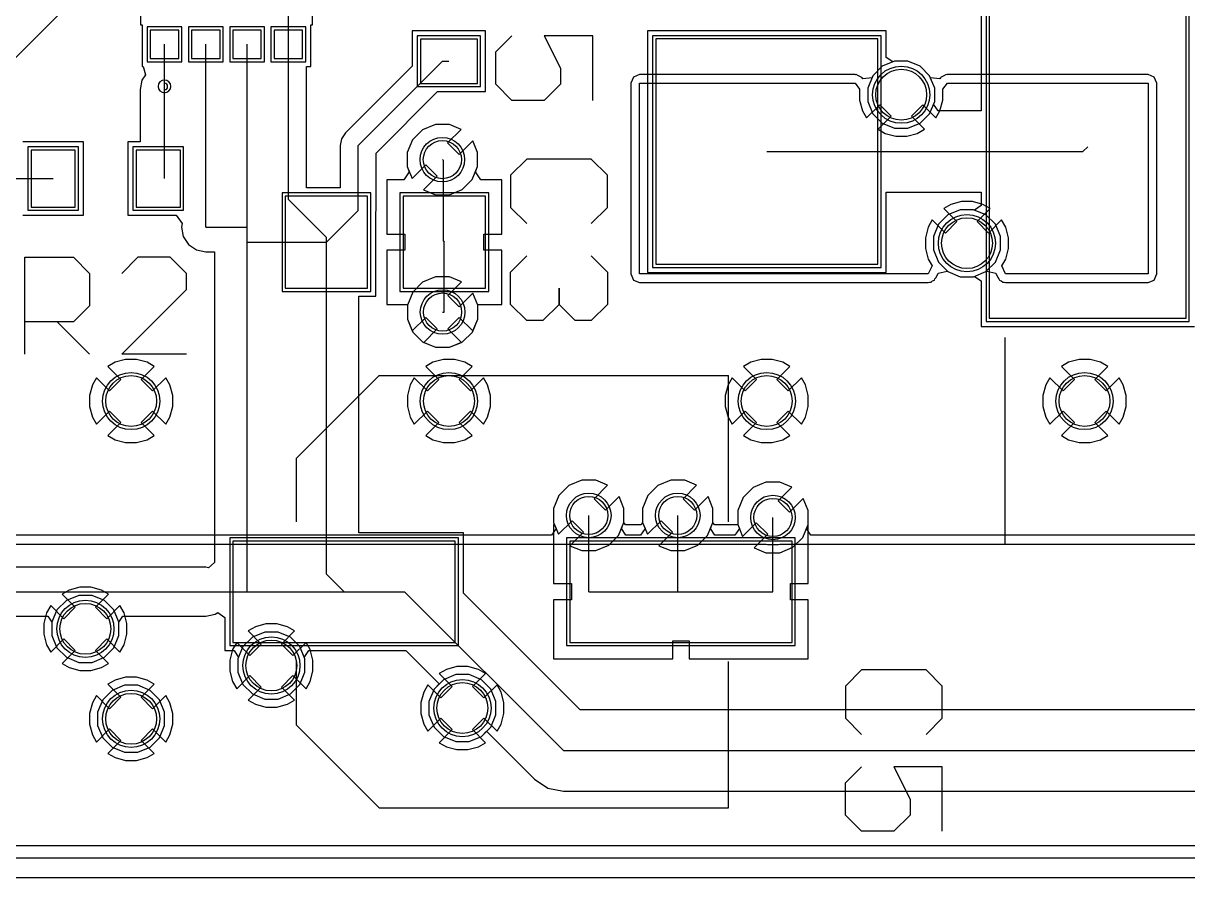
# Model space of a CAD drawing. Extents: x 3 to 4.97, y 3.05 to 4.15.
# Drawn here: x 3.477 to 4.198, y 3.051 to 3.58 of the extents above; entities that cross this region are included whole.
import ezdxf

# ---------------------------------------------------------------- set-up
doc = ezdxf.new("R2010")
doc.units = 0
doc.layers.get('0').update_dxf_attribs({"linetype": 'CONTINUOUS'})
for name, color, linetype in [('pcb1_copper_signal_1', 1, 'CONTINUOUS'), ('pcb1_copper_signal_2', 1, 'CONTINUOUS'), ('pcb1_copper_signal_bot', 5, 'CONTINUOUS'), ('pcb1_copper_signal_top', 1, 'CONTINUOUS'), ('pcb1_legend_top', 2, 'CONTINUOUS'), ('pcb1_paste_top', 8, 'CONTINUOUS'), ('pcb1_profile', 1, 'CONTINUOUS'), ('pcb1_soldermask_bot', 6, 'CONTINUOUS'), ('pcb1_soldermask_top', 1, 'CONTINUOUS')]:
    doc.layers.add(name, color=color, linetype=linetype)

# ---------------------------------------------------------------- blocks, each defined once
blk = doc.blocks.new('D14')
blk.add_lwpolyline([(0.0177, 0.0137), (-0.0177, 0.0137), (-0.0177, -0.0137), (0.0177, -0.0137)], close=True)
blk = doc.blocks.new('D16')
blk.add_lwpolyline([(0.0137, 0.0177), (-0.0137, 0.0177), (-0.0137, -0.0177), (0.0137, -0.0177)], close=True)
blk = doc.blocks.new('D18')
blk.add_lwpolyline([(0.0688, 0.0698), (-0.0688, 0.0698), (-0.0688, -0.0698), (0.0688, -0.0698)], close=True)
blk = doc.blocks.new('D19')
blk.add_lwpolyline([(0.0255, 0.0285), (-0.0255, 0.0285), (-0.0255, -0.0285), (0.0255, -0.0285)], close=True)
blk = doc.blocks.new('D20')
blk.add_lwpolyline([(0.0088, 0.0088), (-0.0088, 0.0088), (-0.0088, -0.0088), (0.0088, -0.0088)], close=True)
blk = doc.blocks.new('D25')
blk.add_lwpolyline([(0.0688, 0.0314), (-0.0688, 0.0314), (-0.0688, -0.0314), (0.0688, -0.0314)], close=True)
blk = doc.blocks.new('D26')
blk.add_lwpolyline([(0.061, 0.1062), (-0.061, 0.1062), (-0.061, -0.1062), (0.061, -0.1062)], close=True)
blk = doc.blocks.new('D27')
blk.add_lwpolyline([(0.0196, 0.0157), (-0.0196, 0.0157), (-0.0196, -0.0157), (0.0196, -0.0157)], close=True)
blk = doc.blocks.new('D29')
blk.add_lwpolyline([(0.0157, 0.0196), (-0.0157, 0.0196), (-0.0157, -0.0196), (0.0157, -0.0196)], close=True)
blk = doc.blocks.new('D31')
blk.add_lwpolyline([(0.0708, 0.0718), (-0.0708, 0.0718), (-0.0708, -0.0718), (0.0708, -0.0718)], close=True)
blk = doc.blocks.new('D32')
blk.add_lwpolyline([(0.0275, 0.0305), (-0.0275, 0.0305), (-0.0275, -0.0305), (0.0275, -0.0305)], close=True)
blk = doc.blocks.new('D33')
blk.add_lwpolyline([(0.0108, 0.0108), (-0.0108, 0.0108), (-0.0108, -0.0108), (0.0108, -0.0108)], close=True)
blk = doc.blocks.new('D38')
blk.add_lwpolyline([(0.0708, 0.0334), (-0.0708, 0.0334), (-0.0708, -0.0334), (0.0708, -0.0334)], close=True)
blk = doc.blocks.new('D39')
blk.add_lwpolyline([(0.0629, 0.1082), (-0.0629, 0.1082), (-0.0629, -0.1082), (0.0629, -0.1082)], close=True)
blk = doc.blocks.new('D44')
blk.add_circle((0, 0), 0.01378)
blk = doc.blocks.new('D45')
blk.add_circle((0, 0), 0.01772)
blk = doc.blocks.new('D54')
blk.add_circle((0, 0), 0.01181)
blk = doc.blocks.new('D55')
blk.add_circle((0, 0), 0.01575)

msp = doc.modelspace()

# ---------------------------------------------------------------- linework, layer by layer
at = {"layer": 'pcb1_copper_signal_1', "color": 1}
for points in [[(4.958587, 3.063224), (3.014169, 3.063224), (3.014169, 4.1415), (4.958587, 4.1415), (4.958587, 3.063224)], [(4.024433, 3.556965), (4.016181, 3.556965), (4.008555, 3.553803), (4.002717, 3.547969), (3.999559, 3.540343), (3.999559, 3.532091), (4.002717, 3.524465), (4.008555, 3.518626), (4.016181, 3.515469), (4.024433, 3.515469), (4.032059, 3.518626), (4.037898, 3.524465), (4.041055, 3.532091), (4.041055, 3.540343), (4.037898, 3.547969), (4.032059, 3.553803), (4.024433, 3.556965)], [(3.740441, 3.517807), (3.731764, 3.517807), (3.723748, 3.514484), (3.71761, 3.50835), (3.714291, 3.500335), (3.714291, 3.491657), (3.717335, 3.484303), (3.72576, 3.492724), (3.732831, 3.485654), (3.724409, 3.477228), (3.731764, 3.474185), (3.740441, 3.474185), (3.748457, 3.477504), (3.754591, 3.483642), (3.757913, 3.491657), (3.757913, 3.500335), (3.754866, 3.507689), (3.746445, 3.499268), (3.73937, 3.506339), (3.747795, 3.51476), (3.740441, 3.517807)], [(4.065134, 3.464984), (4.056878, 3.464984), (4.049252, 3.461827), (4.043417, 3.455988), (4.04026, 3.448362), (4.04026, 3.44011), (4.043417, 3.432484), (4.049252, 3.426646), (4.056878, 3.423488), (4.065134, 3.423488), (4.07276, 3.426646), (4.078594, 3.432484), (4.081756, 3.44011), (4.081756, 3.448362), (4.078594, 3.455988), (4.07276, 3.461827), (4.065134, 3.464984)], [(3.740559, 3.423386), (3.731882, 3.423386), (3.723866, 3.420067), (3.717728, 3.413929), (3.714409, 3.405913), (3.714409, 3.397236), (3.717457, 3.389882), (3.725878, 3.398303), (3.732949, 3.391232), (3.724528, 3.382811), (3.731882, 3.379764), (3.740559, 3.379764), (3.748575, 3.383083), (3.754713, 3.38922), (3.758031, 3.397236), (3.758031, 3.405913), (3.754984, 3.413268), (3.746563, 3.404846), (3.739492, 3.411917), (3.747913, 3.420339), (3.740559, 3.423386)], [(3.546697, 3.372205), (3.539917, 3.372205), (3.53337, 3.370449), (3.528941, 3.367894), (3.537043, 3.359791), (3.529972, 3.35272), (3.52187, 3.360823), (3.519315, 3.356394), (3.517559, 3.349846), (3.517559, 3.343067), (3.519315, 3.33652), (3.52187, 3.332091), (3.529972, 3.340193), (3.537043, 3.333122), (3.528941, 3.32502), (3.53337, 3.322465), (3.539917, 3.320709), (3.546697, 3.320709), (3.553244, 3.322465), (3.557673, 3.32502), (3.549571, 3.333122), (3.556642, 3.340193), (3.564744, 3.332091), (3.567299, 3.33652), (3.569055, 3.343067), (3.569055, 3.349846), (3.567299, 3.356394), (3.564744, 3.360823), (3.556642, 3.35272), (3.549571, 3.359791), (3.557673, 3.367894), (3.553244, 3.370449), (3.546697, 3.372205)], [(3.743547, 3.372205), (3.736768, 3.372205), (3.73022, 3.370449), (3.725791, 3.367894), (3.733894, 3.359791), (3.726823, 3.35272), (3.71872, 3.360823), (3.716165, 3.356394), (3.714409, 3.349846), (3.714409, 3.343067), (3.716165, 3.33652), (3.71872, 3.332091), (3.726823, 3.340193), (3.733894, 3.333122), (3.725791, 3.32502), (3.73022, 3.322465), (3.736768, 3.320709), (3.743547, 3.320709), (3.750094, 3.322465), (3.754524, 3.32502), (3.746421, 3.333122), (3.753492, 3.340193), (3.761594, 3.332091), (3.76415, 3.33652), (3.765906, 3.343067), (3.765906, 3.349846), (3.76415, 3.356394), (3.761594, 3.360823), (3.753492, 3.35272), (3.746421, 3.359791), (3.754524, 3.367894), (3.750094, 3.370449), (3.743547, 3.372205)], [(3.940398, 3.372205), (3.933618, 3.372205), (3.927071, 3.370449), (3.922642, 3.367894), (3.930744, 3.359791), (3.923673, 3.35272), (3.915571, 3.360823), (3.913016, 3.356394), (3.91126, 3.349846), (3.91126, 3.343067), (3.913016, 3.33652), (3.915571, 3.332091), (3.923673, 3.340193), (3.930744, 3.333122), (3.922642, 3.32502), (3.927071, 3.322465), (3.933618, 3.320709), (3.940398, 3.320709), (3.946945, 3.322465), (3.951374, 3.32502), (3.943272, 3.333122), (3.950343, 3.340193), (3.958445, 3.332091), (3.961, 3.33652), (3.962756, 3.343067), (3.962756, 3.349846), (3.961, 3.356394), (3.958445, 3.360823), (3.950343, 3.35272), (3.943272, 3.359791), (3.951374, 3.367894), (3.946945, 3.370449), (3.940398, 3.372205)], [(4.137248, 3.372205), (4.130469, 3.372205), (4.123921, 3.370449), (4.119492, 3.367894), (4.127594, 3.359791), (4.120524, 3.35272), (4.112421, 3.360823), (4.109866, 3.356394), (4.10811, 3.349846), (4.10811, 3.343067), (4.109866, 3.33652), (4.112421, 3.332091), (4.120524, 3.340193), (4.127594, 3.333122), (4.119492, 3.32502), (4.123921, 3.322465), (4.130469, 3.320709), (4.137248, 3.320709), (4.143795, 3.322465), (4.148224, 3.32502), (4.140122, 3.333122), (4.147193, 3.340193), (4.155295, 3.332091), (4.15785, 3.33652), (4.159606, 3.343067), (4.159606, 3.349846), (4.15785, 3.356394), (4.155295, 3.360823), (4.147193, 3.35272), (4.140122, 3.359791), (4.148224, 3.367894), (4.143795, 3.370449), (4.137248, 3.372205)], [(3.83111, 3.297402), (3.822433, 3.297402), (3.814417, 3.294083), (3.80828, 3.287945), (3.804961, 3.279929), (3.804961, 3.271252), (3.808008, 3.263898), (3.816429, 3.272319), (3.8235, 3.265248), (3.815079, 3.256827), (3.822433, 3.25378), (3.83111, 3.25378), (3.839126, 3.257098), (3.845264, 3.263236), (3.848583, 3.271252), (3.848583, 3.279929), (3.845535, 3.287283), (3.837114, 3.278862), (3.830043, 3.285933), (3.838465, 3.294354), (3.83111, 3.297402)], [(3.886228, 3.297402), (3.877551, 3.297402), (3.869535, 3.294083), (3.863398, 3.287945), (3.860079, 3.279929), (3.860079, 3.271252), (3.863126, 3.263898), (3.871547, 3.272319), (3.878618, 3.265248), (3.870197, 3.256827), (3.877551, 3.25378), (3.886228, 3.25378), (3.894244, 3.257098), (3.900382, 3.263236), (3.903701, 3.271252), (3.903701, 3.279929), (3.900654, 3.287283), (3.892232, 3.278862), (3.885161, 3.285933), (3.893583, 3.294354), (3.886228, 3.297402)], [(3.945193, 3.29615), (3.936516, 3.29615), (3.9285, 3.292827), (3.922366, 3.286693), (3.919043, 3.278677), (3.919043, 3.27), (3.922091, 3.262646), (3.930512, 3.271067), (3.937583, 3.263996), (3.929161, 3.255575), (3.936516, 3.252528), (3.945193, 3.252528), (3.953209, 3.255846), (3.959346, 3.261984), (3.962665, 3.27), (3.962665, 3.278677), (3.959618, 3.286031), (3.951197, 3.27761), (3.944126, 3.284681), (3.952547, 3.293102), (3.945193, 3.29615)], [(3.519106, 3.226087), (3.51085, 3.226087), (3.503224, 3.222929), (3.49739, 3.217091), (3.494228, 3.209469), (3.494228, 3.201213), (3.49739, 3.193587), (3.503224, 3.187752), (3.51085, 3.184591), (3.519106, 3.184591), (3.526732, 3.187752), (3.532567, 3.193587), (3.535724, 3.201213), (3.535724, 3.209469), (3.532567, 3.217091), (3.526732, 3.222929), (3.519106, 3.226087)], [(3.634319, 3.203354), (3.626067, 3.203354), (3.618441, 3.200197), (3.612602, 3.194358), (3.609445, 3.186732), (3.609445, 3.17848), (3.612602, 3.170854), (3.618441, 3.165016), (3.626067, 3.161858), (3.634319, 3.161858), (3.641945, 3.165016), (3.64778, 3.170854), (3.650941, 3.17848), (3.650941, 3.186732), (3.64778, 3.194358), (3.641945, 3.200197), (3.634319, 3.203354)], [(3.546697, 3.175354), (3.539917, 3.175354), (3.53337, 3.173598), (3.528941, 3.171043), (3.537043, 3.162941), (3.529972, 3.15587), (3.52187, 3.163972), (3.519315, 3.159543), (3.517559, 3.152996), (3.517559, 3.146217), (3.519315, 3.139669), (3.52187, 3.13524), (3.529972, 3.143343), (3.537043, 3.136272), (3.528941, 3.128169), (3.53337, 3.125614), (3.539917, 3.123858), (3.546697, 3.123858), (3.553244, 3.125614), (3.557673, 3.128169), (3.549571, 3.136272), (3.556642, 3.143343), (3.564744, 3.13524), (3.567299, 3.139669), (3.569055, 3.146217), (3.569055, 3.152996), (3.567299, 3.159543), (3.564744, 3.163972), (3.556642, 3.15587), (3.549571, 3.162941), (3.557673, 3.171043), (3.553244, 3.173598), (3.546697, 3.175354)], [(3.752634, 3.177008), (3.744378, 3.177008), (3.736752, 3.173846), (3.730917, 3.168012), (3.727756, 3.160386), (3.727756, 3.15213), (3.730917, 3.144504), (3.736752, 3.138669), (3.744378, 3.135512), (3.752634, 3.135512), (3.76026, 3.138669), (3.766094, 3.144504), (3.769252, 3.15213), (3.769252, 3.160386), (3.766094, 3.168012), (3.76026, 3.173846), (3.752634, 3.177008)]]:
    msp.add_lwpolyline(points, dxfattribs=at)
at = {"layer": 'pcb1_copper_signal_2', "color": 1}
for points in [[(4.958587, 3.063224), (3.014169, 3.063224), (3.014169, 4.1415), (4.958587, 4.1415), (4.958587, 3.063224)], [(4.024433, 3.556965), (4.016181, 3.556965), (4.008555, 3.553803), (4.002717, 3.547969), (3.999559, 3.540343), (3.999559, 3.532091), (4.002717, 3.524465), (4.008555, 3.518626), (4.016181, 3.515469), (4.024433, 3.515469), (4.032059, 3.518626), (4.037898, 3.524465), (4.041055, 3.532091), (4.041055, 3.540343), (4.037898, 3.547969), (4.032059, 3.553803), (4.024433, 3.556965)], [(3.740441, 3.517807), (3.731764, 3.517807), (3.723748, 3.514484), (3.71761, 3.50835), (3.714291, 3.500335), (3.714291, 3.491657), (3.717335, 3.484303), (3.72576, 3.492724), (3.732831, 3.485654), (3.724409, 3.477228), (3.731764, 3.474185), (3.740441, 3.474185), (3.748457, 3.477504), (3.754591, 3.483642), (3.757913, 3.491657), (3.757913, 3.500335), (3.754866, 3.507689), (3.746445, 3.499268), (3.73937, 3.506339), (3.747795, 3.51476), (3.740441, 3.517807)], [(4.065134, 3.464984), (4.056878, 3.464984), (4.049252, 3.461827), (4.043417, 3.455988), (4.04026, 3.448362), (4.04026, 3.44011), (4.043417, 3.432484), (4.049252, 3.426646), (4.056878, 3.423488), (4.065134, 3.423488), (4.07276, 3.426646), (4.078594, 3.432484), (4.081756, 3.44011), (4.081756, 3.448362), (4.078594, 3.455988), (4.07276, 3.461827), (4.065134, 3.464984)], [(3.740559, 3.423386), (3.731882, 3.423386), (3.723866, 3.420067), (3.717728, 3.413929), (3.714409, 3.405913), (3.714409, 3.397236), (3.717457, 3.389882), (3.725878, 3.398303), (3.732949, 3.391232), (3.724528, 3.382811), (3.731882, 3.379764), (3.740559, 3.379764), (3.748575, 3.383083), (3.754713, 3.38922), (3.758031, 3.397236), (3.758031, 3.405913), (3.754984, 3.413268), (3.746563, 3.404846), (3.739492, 3.411917), (3.747913, 3.420339), (3.740559, 3.423386)], [(3.546697, 3.372205), (3.539917, 3.372205), (3.53337, 3.370449), (3.528941, 3.367894), (3.537043, 3.359791), (3.529972, 3.35272), (3.52187, 3.360823), (3.519315, 3.356394), (3.517559, 3.349846), (3.517559, 3.343067), (3.519315, 3.33652), (3.52187, 3.332091), (3.529972, 3.340193), (3.537043, 3.333122), (3.528941, 3.32502), (3.53337, 3.322465), (3.539917, 3.320709), (3.546697, 3.320709), (3.553244, 3.322465), (3.557673, 3.32502), (3.549571, 3.333122), (3.556642, 3.340193), (3.564744, 3.332091), (3.567299, 3.33652), (3.569055, 3.343067), (3.569055, 3.349846), (3.567299, 3.356394), (3.564744, 3.360823), (3.556642, 3.35272), (3.549571, 3.359791), (3.557673, 3.367894), (3.553244, 3.370449), (3.546697, 3.372205)], [(3.743547, 3.372205), (3.736768, 3.372205), (3.73022, 3.370449), (3.725791, 3.367894), (3.733894, 3.359791), (3.726823, 3.35272), (3.71872, 3.360823), (3.716165, 3.356394), (3.714409, 3.349846), (3.714409, 3.343067), (3.716165, 3.33652), (3.71872, 3.332091), (3.726823, 3.340193), (3.733894, 3.333122), (3.725791, 3.32502), (3.73022, 3.322465), (3.736768, 3.320709), (3.743547, 3.320709), (3.750094, 3.322465), (3.754524, 3.32502), (3.746421, 3.333122), (3.753492, 3.340193), (3.761594, 3.332091), (3.76415, 3.33652), (3.765906, 3.343067), (3.765906, 3.349846), (3.76415, 3.356394), (3.761594, 3.360823), (3.753492, 3.35272), (3.746421, 3.359791), (3.754524, 3.367894), (3.750094, 3.370449), (3.743547, 3.372205)], [(3.940398, 3.372205), (3.933618, 3.372205), (3.927071, 3.370449), (3.922642, 3.367894), (3.930744, 3.359791), (3.923673, 3.35272), (3.915571, 3.360823), (3.913016, 3.356394), (3.91126, 3.349846), (3.91126, 3.343067), (3.913016, 3.33652), (3.915571, 3.332091), (3.923673, 3.340193), (3.930744, 3.333122), (3.922642, 3.32502), (3.927071, 3.322465), (3.933618, 3.320709), (3.940398, 3.320709), (3.946945, 3.322465), (3.951374, 3.32502), (3.943272, 3.333122), (3.950343, 3.340193), (3.958445, 3.332091), (3.961, 3.33652), (3.962756, 3.343067), (3.962756, 3.349846), (3.961, 3.356394), (3.958445, 3.360823), (3.950343, 3.35272), (3.943272, 3.359791), (3.951374, 3.367894), (3.946945, 3.370449), (3.940398, 3.372205)], [(4.137248, 3.372205), (4.130469, 3.372205), (4.123921, 3.370449), (4.119492, 3.367894), (4.127594, 3.359791), (4.120524, 3.35272), (4.112421, 3.360823), (4.109866, 3.356394), (4.10811, 3.349846), (4.10811, 3.343067), (4.109866, 3.33652), (4.112421, 3.332091), (4.120524, 3.340193), (4.127594, 3.333122), (4.119492, 3.32502), (4.123921, 3.322465), (4.130469, 3.320709), (4.137248, 3.320709), (4.143795, 3.322465), (4.148224, 3.32502), (4.140122, 3.333122), (4.147193, 3.340193), (4.155295, 3.332091), (4.15785, 3.33652), (4.159606, 3.343067), (4.159606, 3.349846), (4.15785, 3.356394), (4.155295, 3.360823), (4.147193, 3.35272), (4.140122, 3.359791), (4.148224, 3.367894), (4.143795, 3.370449), (4.137248, 3.372205)], [(3.83111, 3.297402), (3.822433, 3.297402), (3.814417, 3.294083), (3.80828, 3.287945), (3.804961, 3.279929), (3.804961, 3.271252), (3.808008, 3.263898), (3.816429, 3.272319), (3.8235, 3.265248), (3.815079, 3.256827), (3.822433, 3.25378), (3.83111, 3.25378), (3.839126, 3.257098), (3.845264, 3.263236), (3.848583, 3.271252), (3.848583, 3.279929), (3.845535, 3.287283), (3.837114, 3.278862), (3.830043, 3.285933), (3.838465, 3.294354), (3.83111, 3.297402)], [(3.886228, 3.297402), (3.877551, 3.297402), (3.869535, 3.294083), (3.863398, 3.287945), (3.860079, 3.279929), (3.860079, 3.271252), (3.863126, 3.263898), (3.871547, 3.272319), (3.878618, 3.265248), (3.870197, 3.256827), (3.877551, 3.25378), (3.886228, 3.25378), (3.894244, 3.257098), (3.900382, 3.263236), (3.903701, 3.271252), (3.903701, 3.279929), (3.900654, 3.287283), (3.892232, 3.278862), (3.885161, 3.285933), (3.893583, 3.294354), (3.886228, 3.297402)], [(3.945193, 3.29615), (3.936516, 3.29615), (3.9285, 3.292827), (3.922366, 3.286693), (3.919043, 3.278677), (3.919043, 3.27), (3.922091, 3.262646), (3.930512, 3.271067), (3.937583, 3.263996), (3.929161, 3.255575), (3.936516, 3.252528), (3.945193, 3.252528), (3.953209, 3.255846), (3.959346, 3.261984), (3.962665, 3.27), (3.962665, 3.278677), (3.959618, 3.286031), (3.951197, 3.27761), (3.944126, 3.284681), (3.952547, 3.293102), (3.945193, 3.29615)], [(3.519106, 3.226087), (3.51085, 3.226087), (3.503224, 3.222929), (3.49739, 3.217091), (3.494228, 3.209469), (3.494228, 3.201213), (3.49739, 3.193587), (3.503224, 3.187752), (3.51085, 3.184591), (3.519106, 3.184591), (3.526732, 3.187752), (3.532567, 3.193587), (3.535724, 3.201213), (3.535724, 3.209469), (3.532567, 3.217091), (3.526732, 3.222929), (3.519106, 3.226087)], [(3.634319, 3.203354), (3.626067, 3.203354), (3.618441, 3.200197), (3.612602, 3.194358), (3.609445, 3.186732), (3.609445, 3.17848), (3.612602, 3.170854), (3.618441, 3.165016), (3.626067, 3.161858), (3.634319, 3.161858), (3.641945, 3.165016), (3.64778, 3.170854), (3.650941, 3.17848), (3.650941, 3.186732), (3.64778, 3.194358), (3.641945, 3.200197), (3.634319, 3.203354)], [(3.546697, 3.175354), (3.539917, 3.175354), (3.53337, 3.173598), (3.528941, 3.171043), (3.537043, 3.162941), (3.529972, 3.15587), (3.52187, 3.163972), (3.519315, 3.159543), (3.517559, 3.152996), (3.517559, 3.146217), (3.519315, 3.139669), (3.52187, 3.13524), (3.529972, 3.143343), (3.537043, 3.136272), (3.528941, 3.128169), (3.53337, 3.125614), (3.539917, 3.123858), (3.546697, 3.123858), (3.553244, 3.125614), (3.557673, 3.128169), (3.549571, 3.136272), (3.556642, 3.143343), (3.564744, 3.13524), (3.567299, 3.139669), (3.569055, 3.146217), (3.569055, 3.152996), (3.567299, 3.159543), (3.564744, 3.163972), (3.556642, 3.15587), (3.549571, 3.162941), (3.557673, 3.171043), (3.553244, 3.173598), (3.546697, 3.175354)], [(3.752634, 3.177008), (3.744378, 3.177008), (3.736752, 3.173846), (3.730917, 3.168012), (3.727756, 3.160386), (3.727756, 3.15213), (3.730917, 3.144504), (3.736752, 3.138669), (3.744378, 3.135512), (3.752634, 3.135512), (3.76026, 3.138669), (3.766094, 3.144504), (3.769252, 3.15213), (3.769252, 3.160386), (3.766094, 3.168012), (3.76026, 3.173846), (3.752634, 3.177008)]]:
    msp.add_lwpolyline(points, dxfattribs=at)
at = {"layer": 'pcb1_copper_signal_bot', "color": 5}
for points in [[(4.024433, 3.556965), (4.016181, 3.556965), (4.008555, 3.553803), (4.002717, 3.547969), (4.002209, 3.54674), (3.996484, 3.545984), (3.996012, 3.546602), (3.995689, 3.546787), (3.995547, 3.547134), (3.993937, 3.547803), (3.992425, 3.548673), (3.992063, 3.548575), (3.991717, 3.54872), (3.858268, 3.54872), (3.854441, 3.547134), (3.852854, 3.543307), (3.852854, 3.425197), (3.854441, 3.42137), (3.858268, 3.419783), (4.037024, 3.419783), (4.037902, 3.42015), (4.038854, 3.420102), (4.03974, 3.420909), (4.04085, 3.42137), (4.041217, 3.422248), (4.041917, 3.42289), (4.043209, 3.425622), (4.048713, 3.427004), (4.048945, 3.426957), (4.049252, 3.426646), (4.056878, 3.423488), (4.065134, 3.423488), (4.07276, 3.426646), (4.073067, 3.426957), (4.073299, 3.427004), (4.078803, 3.425622), (4.080094, 3.42289), (4.080799, 3.422248), (4.081161, 3.42137), (4.082272, 3.420909), (4.083157, 3.420102), (4.08411, 3.42015), (4.084988, 3.419783), (4.173228, 3.419783), (4.177055, 3.42137), (4.178642, 3.425197), (4.178642, 3.543307), (4.177055, 3.547134), (4.173228, 3.54872), (4.048894, 3.54872), (4.048551, 3.548575), (4.048189, 3.548673), (4.046681, 3.547803), (4.045067, 3.547134), (4.044925, 3.546787), (4.044602, 3.546602), (4.04413, 3.545984), (4.038406, 3.54674), (4.037898, 3.547969), (4.032059, 3.553803), (4.024433, 3.556965)], [(4.173228, 3.425197), (4.084988, 3.425197), (4.08263, 3.430197), (4.085, 3.434299), (4.086756, 3.440846), (4.086756, 3.447626), (4.085, 3.454173), (4.082445, 3.458602), (4.074343, 3.4505), (4.067272, 3.457571), (4.075374, 3.465673), (4.070945, 3.468228), (4.064394, 3.469984), (4.057618, 3.469984), (4.051067, 3.468228), (4.046642, 3.465673), (4.05474, 3.457571), (4.047669, 3.4505), (4.039567, 3.458602), (4.037012, 3.454173), (4.03526, 3.447626), (4.03526, 3.440846), (4.037012, 3.434299), (4.039382, 3.430197), (4.037024, 3.425197), (3.858268, 3.425197), (3.858268, 3.543307), (3.991717, 3.543307), (3.994559, 3.539606), (3.994559, 3.532827), (3.996315, 3.52628), (3.99887, 3.52185), (4.006972, 3.529953), (4.014043, 3.522882), (4.005941, 3.51478), (4.01037, 3.512224), (4.016917, 3.510469), (4.023697, 3.510469), (4.030244, 3.512224), (4.034673, 3.51478), (4.026571, 3.522882), (4.033642, 3.529953), (4.041744, 3.52185), (4.044299, 3.52628), (4.046055, 3.532827), (4.046055, 3.539606), (4.048894, 3.543307), (4.173228, 3.543307), (4.173228, 3.425197)], [(3.740441, 3.517807), (3.731764, 3.517807), (3.723748, 3.514484), (3.71761, 3.50835), (3.714291, 3.500335), (3.714291, 3.491657), (3.717335, 3.484303), (3.72576, 3.492724), (3.732831, 3.485654), (3.724409, 3.477228), (3.731764, 3.474185), (3.740441, 3.474185), (3.748457, 3.477504), (3.754591, 3.483642), (3.757913, 3.491657), (3.757913, 3.500335), (3.754866, 3.507689), (3.746445, 3.499268), (3.73937, 3.506339), (3.747795, 3.51476), (3.740441, 3.517807)], [(3.740559, 3.423386), (3.731882, 3.423386), (3.723866, 3.420067), (3.717728, 3.413929), (3.714409, 3.405913), (3.714409, 3.397236), (3.717457, 3.389882), (3.725878, 3.398303), (3.732949, 3.391232), (3.724528, 3.382811), (3.731882, 3.379764), (3.740559, 3.379764), (3.748575, 3.383083), (3.754713, 3.38922), (3.758031, 3.397236), (3.758031, 3.405913), (3.754984, 3.413268), (3.746563, 3.404846), (3.739492, 3.411917), (3.747913, 3.420339), (3.740559, 3.423386)], [(3.546697, 3.372205), (3.539917, 3.372205), (3.53337, 3.370449), (3.528941, 3.367894), (3.537043, 3.359791), (3.529972, 3.35272), (3.52187, 3.360823), (3.519315, 3.356394), (3.517559, 3.349846), (3.517559, 3.343067), (3.519315, 3.33652), (3.52187, 3.332091), (3.529972, 3.340193), (3.537043, 3.333122), (3.528941, 3.32502), (3.53337, 3.322465), (3.539917, 3.320709), (3.546697, 3.320709), (3.553244, 3.322465), (3.557673, 3.32502), (3.549571, 3.333122), (3.556642, 3.340193), (3.564744, 3.332091), (3.567299, 3.33652), (3.569055, 3.343067), (3.569055, 3.349846), (3.567299, 3.356394), (3.564744, 3.360823), (3.556642, 3.35272), (3.549571, 3.359791), (3.557673, 3.367894), (3.553244, 3.370449), (3.546697, 3.372205)], [(3.743547, 3.372205), (3.736768, 3.372205), (3.73022, 3.370449), (3.725791, 3.367894), (3.733894, 3.359791), (3.726823, 3.35272), (3.71872, 3.360823), (3.716165, 3.356394), (3.714409, 3.349846), (3.714409, 3.343067), (3.716165, 3.33652), (3.71872, 3.332091), (3.726823, 3.340193), (3.733894, 3.333122), (3.725791, 3.32502), (3.73022, 3.322465), (3.736768, 3.320709), (3.743547, 3.320709), (3.750094, 3.322465), (3.754524, 3.32502), (3.746421, 3.333122), (3.753492, 3.340193), (3.761594, 3.332091), (3.76415, 3.33652), (3.765906, 3.343067), (3.765906, 3.349846), (3.76415, 3.356394), (3.761594, 3.360823), (3.753492, 3.35272), (3.746421, 3.359791), (3.754524, 3.367894), (3.750094, 3.370449), (3.743547, 3.372205)], [(3.940398, 3.372205), (3.933618, 3.372205), (3.927071, 3.370449), (3.922642, 3.367894), (3.930744, 3.359791), (3.923673, 3.35272), (3.915571, 3.360823), (3.913016, 3.356394), (3.91126, 3.349846), (3.91126, 3.343067), (3.913016, 3.33652), (3.915571, 3.332091), (3.923673, 3.340193), (3.930744, 3.333122), (3.922642, 3.32502), (3.927071, 3.322465), (3.933618, 3.320709), (3.940398, 3.320709), (3.946945, 3.322465), (3.951374, 3.32502), (3.943272, 3.333122), (3.950343, 3.340193), (3.958445, 3.332091), (3.961, 3.33652), (3.962756, 3.343067), (3.962756, 3.349846), (3.961, 3.356394), (3.958445, 3.360823), (3.950343, 3.35272), (3.943272, 3.359791), (3.951374, 3.367894), (3.946945, 3.370449), (3.940398, 3.372205)], [(4.137248, 3.372205), (4.130469, 3.372205), (4.123921, 3.370449), (4.119492, 3.367894), (4.127594, 3.359791), (4.120524, 3.35272), (4.112421, 3.360823), (4.109866, 3.356394), (4.10811, 3.349846), (4.10811, 3.343067), (4.109866, 3.33652), (4.112421, 3.332091), (4.120524, 3.340193), (4.127594, 3.333122), (4.119492, 3.32502), (4.123921, 3.322465), (4.130469, 3.320709), (4.137248, 3.320709), (4.143795, 3.322465), (4.148224, 3.32502), (4.140122, 3.333122), (4.147193, 3.340193), (4.155295, 3.332091), (4.15785, 3.33652), (4.159606, 3.343067), (4.159606, 3.349846), (4.15785, 3.356394), (4.155295, 3.360823), (4.147193, 3.35272), (4.140122, 3.359791), (4.148224, 3.367894), (4.143795, 3.370449), (4.137248, 3.372205)], [(4.640256, 3.263287), (3.964386, 3.263287), (3.961606, 3.267445), (3.962665, 3.27), (3.962665, 3.278677), (3.959618, 3.286031), (3.951197, 3.27761), (3.944126, 3.284681), (3.952547, 3.293102), (3.945193, 3.29615), (3.936516, 3.29615), (3.9285, 3.292827), (3.922366, 3.286693), (3.919043, 3.278677), (3.919043, 3.27), (3.920102, 3.267445), (3.917327, 3.263287), (3.904902, 3.263287), (3.902122, 3.267445), (3.903701, 3.271252), (3.903701, 3.279929), (3.900654, 3.287283), (3.892232, 3.278862), (3.885161, 3.285933), (3.893583, 3.294354), (3.886228, 3.297402), (3.877551, 3.297402), (3.869535, 3.294083), (3.863398, 3.287945), (3.860079, 3.279929), (3.860079, 3.271252), (3.861657, 3.267445), (3.858878, 3.263287), (3.849783, 3.263287), (3.847004, 3.267445), (3.848583, 3.271252), (3.848583, 3.279929), (3.845535, 3.287283), (3.837114, 3.278862), (3.830043, 3.285933), (3.838465, 3.294354), (3.83111, 3.297402), (3.822433, 3.297402), (3.814417, 3.294083), (3.80828, 3.287945), (3.804961, 3.279929), (3.804961, 3.271252), (3.806539, 3.267445), (3.80376, 3.263287), (3.267717, 3.263287)], [(4.958587, 3.070866), (3.267717, 3.070866), (3.267717, 3.257874), (3.936673, 3.257874), (3.937512, 3.257528), (3.944201, 3.257528), (3.945035, 3.257874), (4.645669, 3.257874)], [(3.518366, 3.231087), (3.511591, 3.231087), (3.505039, 3.229335), (3.500614, 3.226776), (3.508713, 3.218677), (3.501642, 3.211606), (3.493539, 3.219705), (3.490984, 3.21528), (3.489228, 3.208728), (3.489228, 3.201949), (3.490984, 3.195402), (3.493539, 3.190972), (3.501642, 3.199075), (3.508713, 3.192004), (3.500614, 3.183902), (3.505039, 3.181346), (3.511591, 3.179591), (3.518366, 3.179591), (3.524917, 3.181346), (3.529343, 3.183902), (3.521244, 3.192004), (3.528315, 3.199075), (3.536417, 3.190972), (3.538972, 3.195402), (3.540724, 3.201949), (3.540724, 3.208728), (3.538972, 3.21528), (3.536417, 3.219705), (3.528315, 3.211606), (3.521244, 3.218677), (3.529343, 3.226776), (3.524917, 3.229335), (3.518366, 3.231087)], [(3.633583, 3.208354), (3.626803, 3.208354), (3.620252, 3.206598), (3.615827, 3.204043), (3.623929, 3.195941), (3.616854, 3.18887), (3.608756, 3.196972), (3.606201, 3.192547), (3.604445, 3.185996), (3.604445, 3.179217), (3.606201, 3.172669), (3.608756, 3.16824), (3.616854, 3.176343), (3.623929, 3.169272), (3.615827, 3.161169), (3.620252, 3.158614), (3.626803, 3.156858), (3.633583, 3.156858), (3.64013, 3.158614), (3.644559, 3.161169), (3.636457, 3.169272), (3.643528, 3.176343), (3.65163, 3.16824), (3.654185, 3.172669), (3.655941, 3.179217), (3.655941, 3.185996), (3.654185, 3.192547), (3.65163, 3.196972), (3.643528, 3.18887), (3.636457, 3.195941), (3.644559, 3.204043), (3.64013, 3.206598), (3.633583, 3.208354)], [(3.751894, 3.182008), (3.745114, 3.182008), (3.738567, 3.180252), (3.734142, 3.177693), (3.74224, 3.169594), (3.735169, 3.162524), (3.727067, 3.170622), (3.724512, 3.166197), (3.722756, 3.15965), (3.722756, 3.152866), (3.724512, 3.146319), (3.727067, 3.14189), (3.735169, 3.149992), (3.74224, 3.142921), (3.734142, 3.134823), (3.738567, 3.132264), (3.745114, 3.130512), (3.751894, 3.130512), (3.758445, 3.132264), (3.76287, 3.134823), (3.754772, 3.142921), (3.761843, 3.149992), (3.769941, 3.14189), (3.7725, 3.146319), (3.774252, 3.152866), (3.774252, 3.15965), (3.7725, 3.166197), (3.769941, 3.170622), (3.761843, 3.162524), (3.754772, 3.169594), (3.76287, 3.177693), (3.758445, 3.180252), (3.751894, 3.182008)], [(3.547433, 3.170354), (3.539181, 3.170354), (3.531555, 3.167197), (3.525717, 3.161358), (3.522559, 3.153732), (3.522559, 3.14548), (3.525717, 3.137854), (3.531555, 3.132016), (3.539181, 3.128858), (3.547433, 3.128858), (3.555059, 3.132016), (3.560898, 3.137854), (3.564055, 3.14548), (3.564055, 3.153732), (3.560898, 3.161358), (3.555059, 3.167197), (3.547433, 3.170354)]]:
    msp.add_lwpolyline(points, dxfattribs=at)
at = {"layer": 'pcb1_copper_signal_top', "color": 1}
for points in [[(4.958587, 3.063224), (3.014169, 3.063224), (3.014169, 4.1415), (4.958587, 4.1415), (4.958587, 3.063224)], [(3.452878, 3.5405), (3.530874, 3.6185)], [(4.069803, 3.615236), (4.069803, 3.526154), (4.043094, 3.526154), (4.040319, 3.530311), (4.041055, 3.532091), (4.041055, 3.540343), (4.037898, 3.547969), (4.032059, 3.553803), (4.024433, 3.556965), (4.016181, 3.556965), (4.015063, 3.5565), (4.010906, 3.55928), (4.010906, 3.575866), (3.86311, 3.575866), (3.86311, 3.426102), (4.010906, 3.426102), (4.010906, 3.475815), (4.069803, 3.475815), (4.069803, 3.467551), (4.065646, 3.464772), (4.065134, 3.464984), (4.056878, 3.464984), (4.049252, 3.461827), (4.043417, 3.455988), (4.04026, 3.448362), (4.04026, 3.44011), (4.043417, 3.432484), (4.049252, 3.426646), (4.056878, 3.423488), (4.065134, 3.423488), (4.065646, 3.423701), (4.069803, 3.420921), (4.069803, 3.392638), (4.20185, 3.392638)], [(3.549134, 3.60874), (3.549134, 3.579567), (3.550118, 3.579567), (3.550118, 3.553622), (3.550677, 3.553622), (3.552256, 3.548622), (3.549996, 3.54524), (3.548843, 3.539449), (3.548843, 3.506969), (3.541339, 3.506969), (3.541339, 3.461535), (3.571126, 3.461535), (3.574917, 3.456535), (3.574433, 3.454106), (3.575587, 3.448315), (3.578866, 3.443406), (3.583776, 3.440126), (3.589567, 3.438972), (3.595008, 3.438972), (3.595008, 3.246339), (3.591142, 3.243165), (3.589567, 3.24348), (3.388157, 3.24348)], [(4.654929, 3.155091), (3.821449, 3.155091), (3.749094, 3.227445), (3.749094, 3.264843), (3.684441, 3.264843), (3.684441, 3.411339), (3.694882, 3.411339), (3.694882, 3.463492), (3.695094, 3.464567), (3.695094, 3.500079), (3.733165, 3.53815), (3.762874, 3.53815), (3.762874, 3.575709), (3.717441, 3.575709), (3.717441, 3.553874), (3.676114, 3.512547), (3.673705, 3.508941), (3.672858, 3.504685), (3.672858, 3.504685), (3.672858, 3.478425), (3.651866, 3.478425), (3.651866, 3.553622), (3.654606, 3.553622), (3.654606, 3.579567), (3.655591, 3.579567), (3.655591, 3.60874)], [(3.640748, 3.56748), (3.640748, 3.590472)], [(3.563976, 3.539449), (3.563976, 3.56748)], [(3.589567, 3.454106), (3.589567, 3.56748)], [(3.615157, 3.444882), (3.615157, 3.56748)], [(3.640748, 3.471378), (3.640748, 3.56748)], [(3.683976, 3.504685), (3.73622, 3.556929)], [(3.73622, 3.556929), (3.740157, 3.556929)], [(3.563976, 3.484252), (3.563976, 3.539449)], [(3.740441, 3.517807), (3.731764, 3.517807), (3.723748, 3.514484), (3.71761, 3.50835), (3.714291, 3.500335), (3.714291, 3.491657), (3.71563, 3.488425), (3.712287, 3.483425), (3.701693, 3.483425), (3.701693, 3.449882), (3.712768, 3.449882), (3.712768, 3.439882), (3.701693, 3.439882), (3.701693, 3.406339), (3.714126, 3.406339), (3.714409, 3.405913), (3.714409, 3.397236), (3.717728, 3.38922), (3.723866, 3.383083), (3.731882, 3.379764), (3.740559, 3.379764), (3.747913, 3.382811), (3.739492, 3.391232), (3.746563, 3.398303), (3.754984, 3.389882), (3.758031, 3.397236), (3.758031, 3.405913), (3.758315, 3.406339), (3.772874, 3.406339), (3.772874, 3.439882), (3.761799, 3.439882), (3.761799, 3.449882), (3.772874, 3.449882), (3.772874, 3.483425), (3.759913, 3.483425), (3.756575, 3.488425), (3.757913, 3.491657), (3.757913, 3.500335), (3.754866, 3.507689), (3.746445, 3.499268), (3.73937, 3.506339), (3.747795, 3.51476), (3.740441, 3.517807)], [(3.47622, 3.461535), (3.51378, 3.461535), (3.51378, 3.506969), (3.47622, 3.506969)], [(3.664291, 3.444882), (3.683976, 3.464567), (3.683976, 3.504685)], [(3.937008, 3.500984), (4.132874, 3.500984)], [(4.132874, 3.500984), (4.135827, 3.503937)], [(3.736102, 3.495996), (3.736693, 3.495402)], [(3.736693, 3.445472), (3.736693, 3.495402)], [(3.458661, 3.484252), (3.495, 3.484252)], [(3.640748, 3.471378), (3.664291, 3.447835)], [(3.589567, 3.454106), (3.615157, 3.454106)], [(3.664291, 3.444882), (3.664291, 3.447835)], [(3.615157, 3.444882), (3.664291, 3.444882)], [(3.615157, 3.228346), (3.615157, 3.444882)], [(3.664291, 3.239252), (3.664291, 3.444882)], [(3.736693, 3.445472), (3.737283, 3.444882)], [(3.737283, 3.401575), (3.737283, 3.444882)], [(3.73622, 3.401575), (3.737283, 3.401575)], [(3.546697, 3.372205), (3.539917, 3.372205), (3.53337, 3.370449), (3.528941, 3.367894), (3.537043, 3.359791), (3.529972, 3.35272), (3.52187, 3.360823), (3.519315, 3.356394), (3.517559, 3.349846), (3.517559, 3.343067), (3.519315, 3.33652), (3.52187, 3.332091), (3.529972, 3.340193), (3.537043, 3.333122), (3.528941, 3.32502), (3.53337, 3.322465), (3.539917, 3.320709), (3.546697, 3.320709), (3.553244, 3.322465), (3.557673, 3.32502), (3.549571, 3.333122), (3.556642, 3.340193), (3.564744, 3.332091), (3.567299, 3.33652), (3.569055, 3.343067), (3.569055, 3.349846), (3.567299, 3.356394), (3.564744, 3.360823), (3.556642, 3.35272), (3.549571, 3.359791), (3.557673, 3.367894), (3.553244, 3.370449), (3.546697, 3.372205)], [(3.743547, 3.372205), (3.736768, 3.372205), (3.73022, 3.370449), (3.725791, 3.367894), (3.733894, 3.359791), (3.726823, 3.35272), (3.71872, 3.360823), (3.716165, 3.356394), (3.714409, 3.349846), (3.714409, 3.343067), (3.716165, 3.33652), (3.71872, 3.332091), (3.726823, 3.340193), (3.733894, 3.333122), (3.725791, 3.32502), (3.73022, 3.322465), (3.736768, 3.320709), (3.743547, 3.320709), (3.750094, 3.322465), (3.754524, 3.32502), (3.746421, 3.333122), (3.753492, 3.340193), (3.761594, 3.332091), (3.76415, 3.33652), (3.765906, 3.343067), (3.765906, 3.349846), (3.76415, 3.356394), (3.761594, 3.360823), (3.753492, 3.35272), (3.746421, 3.359791), (3.754524, 3.367894), (3.750094, 3.370449), (3.743547, 3.372205)], [(3.940398, 3.372205), (3.933618, 3.372205), (3.927071, 3.370449), (3.922642, 3.367894), (3.930744, 3.359791), (3.923673, 3.35272), (3.915571, 3.360823), (3.913016, 3.356394), (3.91126, 3.349846), (3.91126, 3.343067), (3.913016, 3.33652), (3.915571, 3.332091), (3.923673, 3.340193), (3.930744, 3.333122), (3.922642, 3.32502), (3.927071, 3.322465), (3.933618, 3.320709), (3.940398, 3.320709), (3.946945, 3.322465), (3.951374, 3.32502), (3.943272, 3.333122), (3.950343, 3.340193), (3.958445, 3.332091), (3.961, 3.33652), (3.962756, 3.343067), (3.962756, 3.349846), (3.961, 3.356394), (3.958445, 3.360823), (3.950343, 3.35272), (3.943272, 3.359791), (3.951374, 3.367894), (3.946945, 3.370449), (3.940398, 3.372205)], [(4.137248, 3.372205), (4.130469, 3.372205), (4.123921, 3.370449), (4.119492, 3.367894), (4.127594, 3.359791), (4.120524, 3.35272), (4.112421, 3.360823), (4.109866, 3.356394), (4.10811, 3.349846), (4.10811, 3.343067), (4.109866, 3.33652), (4.112421, 3.332091), (4.120524, 3.340193), (4.127594, 3.333122), (4.119492, 3.32502), (4.123921, 3.322465), (4.130469, 3.320709), (4.137248, 3.320709), (4.143795, 3.322465), (4.148224, 3.32502), (4.140122, 3.333122), (4.147193, 3.340193), (4.155295, 3.332091), (4.15785, 3.33652), (4.159606, 3.343067), (4.159606, 3.349846), (4.15785, 3.356394), (4.155295, 3.360823), (4.147193, 3.35272), (4.140122, 3.359791), (4.148224, 3.367894), (4.143795, 3.370449), (4.137248, 3.372205)], [(3.886228, 3.297402), (3.877551, 3.297402), (3.869535, 3.294083), (3.863398, 3.287945), (3.860079, 3.279929), (3.860079, 3.271252), (3.859138, 3.269843), (3.849524, 3.269843), (3.848583, 3.271252), (3.848583, 3.279929), (3.845535, 3.287283), (3.837114, 3.278862), (3.830043, 3.285933), (3.838465, 3.294354), (3.83111, 3.297402), (3.822433, 3.297402), (3.814417, 3.294083), (3.80828, 3.287945), (3.804961, 3.279929), (3.804961, 3.271252), (3.805323, 3.270382), (3.804961, 3.269843), (3.804961, 3.269843), (3.804961, 3.233346), (3.816035, 3.233346), (3.816035, 3.223346), (3.804961, 3.223346), (3.804961, 3.18685), (3.878858, 3.18685), (3.878858, 3.197925), (3.888858, 3.197925), (3.888858, 3.18685), (3.962756, 3.18685), (3.962756, 3.223346), (3.951681, 3.223346), (3.951681, 3.233346), (3.962756, 3.233346), (3.962756, 3.269843), (3.962756, 3.269843), (3.962661, 3.269984), (3.962665, 3.27), (3.962665, 3.278677), (3.959618, 3.286031), (3.951197, 3.27761), (3.944126, 3.284681), (3.952547, 3.293102), (3.945193, 3.29615), (3.936516, 3.29615), (3.9285, 3.292827), (3.922366, 3.286693), (3.919043, 3.278677), (3.919043, 3.27), (3.918941, 3.269843), (3.904642, 3.269843), (3.903701, 3.271252), (3.903701, 3.279929), (3.900654, 3.287283), (3.892232, 3.278862), (3.885161, 3.285933), (3.893583, 3.294354), (3.886228, 3.297402)], [(3.826772, 3.228346), (3.826772, 3.275591)], [(3.88189, 3.228346), (3.88189, 3.275591)], [(3.712598, 3.228346), (3.811024, 3.129921), (4.665354, 3.129921), (4.80315, 3.267717)], [(3.940854, 3.228346), (3.940854, 3.274339)], [(3.664291, 3.239252), (3.675197, 3.228346)], [(3.38189, 3.228346), (3.589567, 3.228346)], [(3.589567, 3.228346), (3.615157, 3.228346)], [(3.615157, 3.228346), (3.675197, 3.228346)], [(3.675197, 3.228346), (3.712598, 3.228346)], [(3.826772, 3.228346), (3.88189, 3.228346)], [(3.88189, 3.228346), (3.883858, 3.228346)], [(3.883858, 3.228346), (3.940854, 3.228346)], [(3.38189, 3.213213), (3.491728, 3.213213), (3.494228, 3.209465), (3.494228, 3.201213), (3.49739, 3.193587), (3.503224, 3.187752), (3.51085, 3.184591), (3.519106, 3.184591), (3.526732, 3.187752), (3.532567, 3.193587), (3.535724, 3.201213), (3.535724, 3.209465), (3.538228, 3.213213), (3.589567, 3.213213), (3.595358, 3.214366), (3.596961, 3.215437), (3.601299, 3.212323), (3.601299, 3.19185), (3.607063, 3.19185), (3.609843, 3.187693), (3.609445, 3.186732), (3.609445, 3.17848), (3.612602, 3.170854), (3.618441, 3.165016), (3.626067, 3.161858), (3.634319, 3.161858), (3.641945, 3.165016), (3.64778, 3.170854), (3.650941, 3.17848), (3.650941, 3.186732), (3.650543, 3.187693), (3.653319, 3.19185), (3.7135, 3.19185), (3.73413, 3.171224), (3.730917, 3.168012), (3.727756, 3.160386), (3.727756, 3.15213), (3.730917, 3.144504), (3.736752, 3.138669), (3.744378, 3.135512), (3.752634, 3.135512), (3.76026, 3.138669), (3.763469, 3.141882), (3.793228, 3.112126), (3.801394, 3.106669), (3.811024, 3.104752), (3.811024, 3.104752), (4.665354, 3.104752)], [(3.546697, 3.175354), (3.539917, 3.175354), (3.53337, 3.173598), (3.528941, 3.171043), (3.537043, 3.162941), (3.529972, 3.15587), (3.52187, 3.163972), (3.519315, 3.159543), (3.517559, 3.152996), (3.517559, 3.146217), (3.519315, 3.139669), (3.52187, 3.13524), (3.529972, 3.143343), (3.537043, 3.136272), (3.528941, 3.128169), (3.53337, 3.125614), (3.539917, 3.123858), (3.546697, 3.123858), (3.553244, 3.125614), (3.557673, 3.128169), (3.549571, 3.136272), (3.556642, 3.143343), (3.564744, 3.13524), (3.567299, 3.139669), (3.569055, 3.146217), (3.569055, 3.152996), (3.567299, 3.159543), (3.564744, 3.163972), (3.556642, 3.15587), (3.549571, 3.162941), (3.557673, 3.171043), (3.553244, 3.173598), (3.546697, 3.175354)]]:
    msp.add_lwpolyline(points, dxfattribs=at)
at = {"layer": 'pcb1_legend_top', "color": 2}
for points in [[(3.829205, 3.532693), (3.829205, 3.572681), (3.799213, 3.572681), (3.809209, 3.552685), (3.809209, 3.542689), (3.799213, 3.532693), (3.77922, 3.532693), (3.769224, 3.542689), (3.769224, 3.562685), (3.77922, 3.572681)], [(3.828331, 3.456331), (3.838327, 3.466327), (3.838327, 3.486323), (3.828331, 3.496319), (3.788343, 3.496319), (3.778346, 3.486323), (3.778346, 3.466327), (3.788343, 3.456331)], [(3.477575, 3.375524), (3.477575, 3.4355), (3.507567, 3.4355), (3.517563, 3.425504), (3.517563, 3.405512), (3.507567, 3.395516), (3.477575, 3.395516)], [(3.577543, 3.375524), (3.537555, 3.375524), (3.577543, 3.415508), (3.577543, 3.425504), (3.567547, 3.4355), (3.547551, 3.4355), (3.537555, 3.425504)], [(3.828331, 3.436339), (3.838327, 3.426343), (3.838327, 3.406346), (3.828331, 3.39635), (3.818335, 3.39635), (3.808339, 3.406346), (3.808339, 3.416343), (3.808339, 3.406346), (3.798339, 3.39635), (3.788343, 3.39635), (3.778346, 3.406346), (3.778346, 3.426343), (3.788343, 3.436339)], [(3.497567, 3.395516), (3.517563, 3.375524)], [(4.084646, 3.257874), (4.084646, 3.385827)], [(4.084646, 3.257874), (4.576772, 3.257874), (4.576772, 3.385827)], [(3.645669, 3.311024), (3.69685, 3.362205)], [(3.69685, 3.362205), (3.913386, 3.362205)], [(3.913386, 3.271654), (3.913386, 3.362205)], [(3.645669, 3.271654), (3.645669, 3.311024)], [(3.645669, 3.145669), (3.645669, 3.185039)], [(3.69685, 3.094488), (3.913386, 3.094488), (3.913386, 3.185039)], [(4.03574, 3.139917), (4.04574, 3.149913), (4.04574, 3.169909), (4.03574, 3.179906), (3.995756, 3.179906), (3.98576, 3.169909), (3.98576, 3.149913), (3.995756, 3.139917)], [(3.645669, 3.145669), (3.69685, 3.094488)], [(4.04574, 3.079937), (4.04574, 3.119925), (4.015748, 3.119925), (4.025744, 3.099929), (4.025744, 3.089933), (4.015748, 3.079937), (3.995756, 3.079937), (3.98576, 3.089933), (3.98576, 3.109929), (3.995756, 3.119925)]]:
    msp.add_lwpolyline(points, dxfattribs=at)
for points in [[(3.567913, 3.541339), (3.567913, 3.541339), (3.567913, 3.541339, 1), (3.560039, 3.541339), (3.560039, 3.541339), (3.560039, 3.541339, 1), (3.567913, 3.541339), (3.567913, 3.541339)], [(3.563976, 3.53937), (3.563976, 3.53937), (3.563976, 3.53937, 1), (3.563976, 3.543307), (3.563976, 3.543307)]]:
    msp.add_lwpolyline(points, format="xyb", dxfattribs=at)
at = {"layer": 'pcb1_profile', "color": 1}
msp.add_lwpolyline([(4.97063, 3.061181), (4.97063, 3.061181), (4.97063, 3.061181, -0.414214), (4.96063, 3.051181), (3.012126, 3.051181)], format="xyb", dxfattribs=at)

# ---------------------------------------------------------------- block references
at = {"layer": 'pcb1_copper_signal_1'}
for name, p in [('D55', (4.020307, 3.536217)), ('D54', (3.736102, 3.495996)), ('D55', (4.061008, 3.444236)), ('D54', (3.73622, 3.401575)), ('D55', (3.543307, 3.346457)), ('D55', (3.740157, 3.346457)), ('D55', (3.937008, 3.346457)), ('D55', (4.133858, 3.346457)), ('D54', (3.826772, 3.275591)), ('D54', (3.88189, 3.275591)), ('D54', (3.940854, 3.274339)), ('D55', (3.514976, 3.205339)), ('D55', (3.630193, 3.182606)), ('D55', (3.748504, 3.15626)), ('D55', (3.543307, 3.149606))]:
    msp.add_blockref(name, p, dxfattribs=at)
at = {"layer": 'pcb1_copper_signal_2'}
for name, p in [('D55', (4.020307, 3.536217)), ('D54', (3.736102, 3.495996)), ('D55', (4.061008, 3.444236)), ('D54', (3.73622, 3.401575)), ('D55', (3.543307, 3.346457)), ('D55', (3.740157, 3.346457)), ('D55', (3.937008, 3.346457)), ('D55', (4.133858, 3.346457)), ('D54', (3.826772, 3.275591)), ('D54', (3.88189, 3.275591)), ('D54', (3.940854, 3.274339)), ('D55', (3.514976, 3.205339)), ('D55', (3.630193, 3.182606)), ('D55', (3.748504, 3.15626)), ('D55', (3.543307, 3.149606))]:
    msp.add_blockref(name, p, dxfattribs=at)
at = {"layer": 'pcb1_copper_signal_bot'}
for name, p in [('D55', (4.020307, 3.536217)), ('D54', (3.736102, 3.495996)), ('D55', (4.061008, 3.444236)), ('D54', (3.73622, 3.401575)), ('D55', (3.543307, 3.346457)), ('D55', (3.740157, 3.346457)), ('D55', (3.937008, 3.346457)), ('D55', (4.133858, 3.346457)), ('D54', (3.826772, 3.275591)), ('D54', (3.88189, 3.275591)), ('D54', (3.940854, 3.274339)), ('D55', (3.514976, 3.205339)), ('D55', (3.630193, 3.182606)), ('D55', (3.748504, 3.15626)), ('D55', (3.543307, 3.149606))]:
    msp.add_blockref(name, p, dxfattribs=at)
at = {"layer": 'pcb1_copper_signal_top'}
for name, p in [('D26', (4.135827, 3.503937)), ('D20', (3.563976, 3.56748)), ('D20', (3.589567, 3.56748)), ('D20', (3.615157, 3.56748)), ('D20', (3.640748, 3.56748)), ('D14', (3.740157, 3.556929)), ('D18', (3.937008, 3.500984)), ('D55', (4.020307, 3.536217)), ('D54', (3.736102, 3.495996)), ('D16', (3.495, 3.484252)), ('D16', (3.560118, 3.484252)), ('D19', (3.664291, 3.444882)), ('D19', (3.737283, 3.444882)), ('D55', (4.061008, 3.444236)), ('D54', (3.73622, 3.401575)), ('D55', (3.543307, 3.346457)), ('D55', (3.740157, 3.346457)), ('D55', (3.937008, 3.346457)), ('D55', (4.133858, 3.346457)), ('D54', (3.826772, 3.275591)), ('D54', (3.88189, 3.275591)), ('D54', (3.940854, 3.274339)), ('D25', (3.675197, 3.228346)), ('D25', (3.883858, 3.228346)), ('D55', (3.514976, 3.205339)), ('D55', (3.630193, 3.182606)), ('D55', (3.748504, 3.15626)), ('D55', (3.543307, 3.149606))]:
    msp.add_blockref(name, p, dxfattribs=at)
at = {"layer": 'pcb1_paste_top'}
for name, p in [('D26', (4.135827, 3.503937)), ('D20', (3.563976, 3.56748)), ('D20', (3.589567, 3.56748)), ('D20', (3.615157, 3.56748)), ('D20', (3.640748, 3.56748)), ('D14', (3.740157, 3.556929)), ('D18', (3.937008, 3.500984)), ('D16', (3.495, 3.484252)), ('D16', (3.560118, 3.484252)), ('D19', (3.664291, 3.444882)), ('D19', (3.737283, 3.444882)), ('D25', (3.675197, 3.228346)), ('D25', (3.883858, 3.228346))]:
    msp.add_blockref(name, p, dxfattribs=at)
at = {"layer": 'pcb1_soldermask_bot'}
for name, p in [('D45', (4.020307, 3.536217)), ('D44', (3.736102, 3.495996)), ('D45', (4.061008, 3.444236)), ('D44', (3.73622, 3.401575)), ('D45', (3.543307, 3.346457)), ('D45', (3.740157, 3.346457)), ('D45', (3.937008, 3.346457)), ('D45', (4.133858, 3.346457)), ('D44', (3.826772, 3.275591)), ('D44', (3.88189, 3.275591)), ('D44', (3.940854, 3.274339)), ('D45', (3.514976, 3.205339)), ('D45', (3.630193, 3.182606)), ('D45', (3.748504, 3.15626)), ('D45', (3.543307, 3.149606))]:
    msp.add_blockref(name, p, dxfattribs=at)
at = {"layer": 'pcb1_soldermask_top'}
for name, p in [('D39', (4.135827, 3.503937)), ('D33', (3.563976, 3.56748)), ('D33', (3.589567, 3.56748)), ('D33', (3.615157, 3.56748)), ('D33', (3.640748, 3.56748)), ('D27', (3.740157, 3.556929)), ('D31', (3.937008, 3.500984)), ('D45', (4.020307, 3.536217)), ('D44', (3.736102, 3.495996)), ('D29', (3.495, 3.484252)), ('D29', (3.560118, 3.484252)), ('D32', (3.664291, 3.444882)), ('D32', (3.737283, 3.444882)), ('D45', (4.061008, 3.444236)), ('D44', (3.73622, 3.401575)), ('D45', (3.543307, 3.346457)), ('D45', (3.740157, 3.346457)), ('D45', (3.937008, 3.346457)), ('D45', (4.133858, 3.346457)), ('D44', (3.826772, 3.275591)), ('D44', (3.88189, 3.275591)), ('D44', (3.940854, 3.274339)), ('D38', (3.675197, 3.228346)), ('D38', (3.883858, 3.228346)), ('D45', (3.514976, 3.205339)), ('D45', (3.630193, 3.182606)), ('D45', (3.748504, 3.15626)), ('D45', (3.543307, 3.149606))]:
    msp.add_blockref(name, p, dxfattribs=at)

doc.saveas('drawing.dxf')
